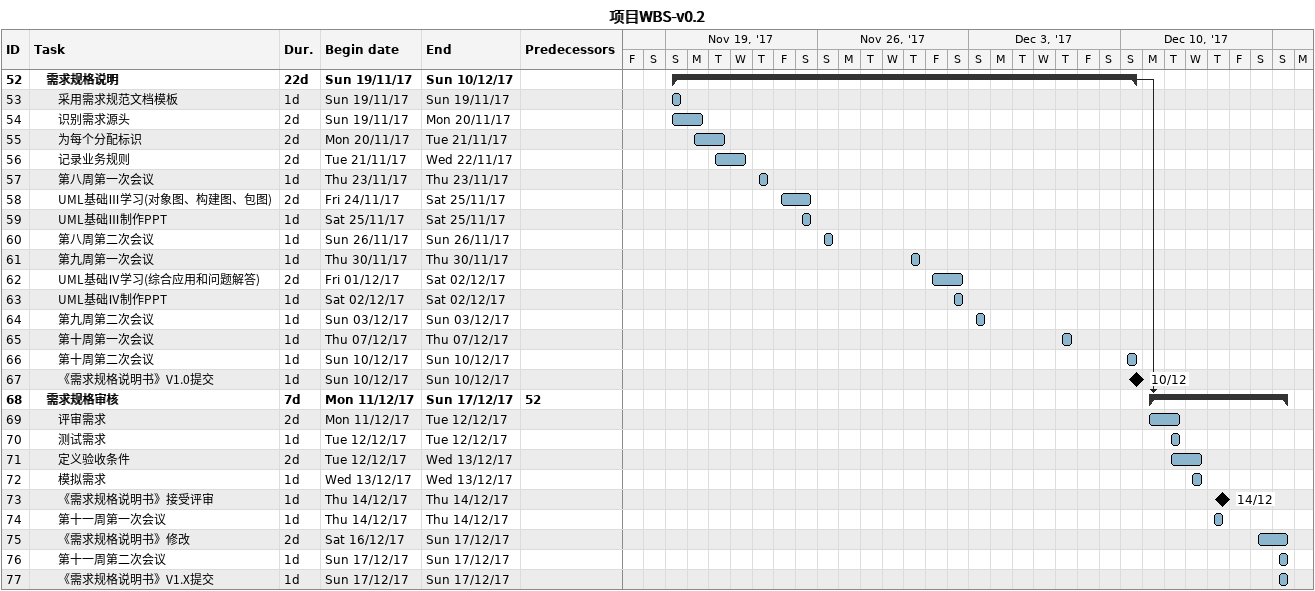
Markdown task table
项目WBS-v0.2

| ID | Level | Task | Duration | Start | Finish | Predecessors |
|---|---|---|---|---|---|---|
| 52 | 2 | **需求规格说明** | 22d | 2017-11-19 | 2017-12-10 |  |
| 53 | 3 | 采用需求规范文档模板 | 1d | 2017-11-19 | 2017-11-19 |  |
| 54 | 3 | 识别需求源头 | 2d | 2017-11-19 | 2017-11-20 |  |
| 55 | 3 | 为每个分配标识 | 2d | 2017-11-20 | 2017-11-21 |  |
| 56 | 3 | 记录业务规则 | 2d | 2017-11-21 | 2017-11-22 |  |
| 57 | 3 | 第八周第一次会议 | 1d | 2017-11-23 | 2017-11-23 |  |
| 58 | 3 | UML基础Ⅲ学习(对象图、构建图、包图) | 2d | 2017-11-24 | 2017-11-25 |  |
| 59 | 3 | UML基础Ⅲ制作PPT | 1d | 2017-11-25 | 2017-11-25 |  |
| 60 | 3 | 第八周第二次会议 | 1d | 2017-11-26 | 2017-11-26 |  |
| 61 | 3 | 第九周第一次会议 | 1d | 2017-11-30 | 2017-11-30 |  |
| 62 | 3 | UML基础Ⅳ学习(综合应用和问题解答) | 2d | 2017-12-01 | 2017-12-02 |  |
| 63 | 3 | UML基础Ⅳ制作PPT | 1d | 2017-12-02 | 2017-12-02 |  |
| 64 | 3 | 第九周第二次会议 | 1d | 2017-12-03 | 2017-12-03 |  |
| 65 | 3 | 第十周第一次会议 | 1d | 2017-12-07 | 2017-12-07 |  |
| 66 | 3 | 第十周第二次会议 | 1d | 2017-12-10 | 2017-12-10 |  |
| 67 | 3 | 《需求规格说明书》V1.0提交 | 1d | 2017-12-10 | 2017-12-10 |  |
| 68 | 2 | **需求规格审核** | 7d | 2017-12-11 | 2017-12-17 | 52 |
| 69 | 3 | 评审需求 | 2d | 2017-12-11 | 2017-12-12 |  |
| 70 | 3 | 测试需求 | 1d | 2017-12-12 | 2017-12-12 |  |
| 71 | 3 | 定义验收条件 | 2d | 2017-12-12 | 2017-12-13 |  |
| 72 | 3 | 模拟需求 | 1d | 2017-12-13 | 2017-12-13 |  |
| 73 | 3 | 《需求规格说明书》接受评审 | 1d | 2017-12-14 | 2017-12-14 |  |
| 74 | 3 | 第十一周第一次会议 | 1d | 2017-12-14 | 2017-12-14 |  |
| 75 | 3 | 《需求规格说明书》修改 | 2d | 2017-12-16 | 2017-12-17 |  |
| 76 | 3 | 第十一周第二次会议 | 1d | 2017-12-17 | 2017-12-17 |  |
| 77 | 3 | 《需求规格说明书》V1.X提交 | 1d | 2017-12-17 | 2017-12-17 |  |
